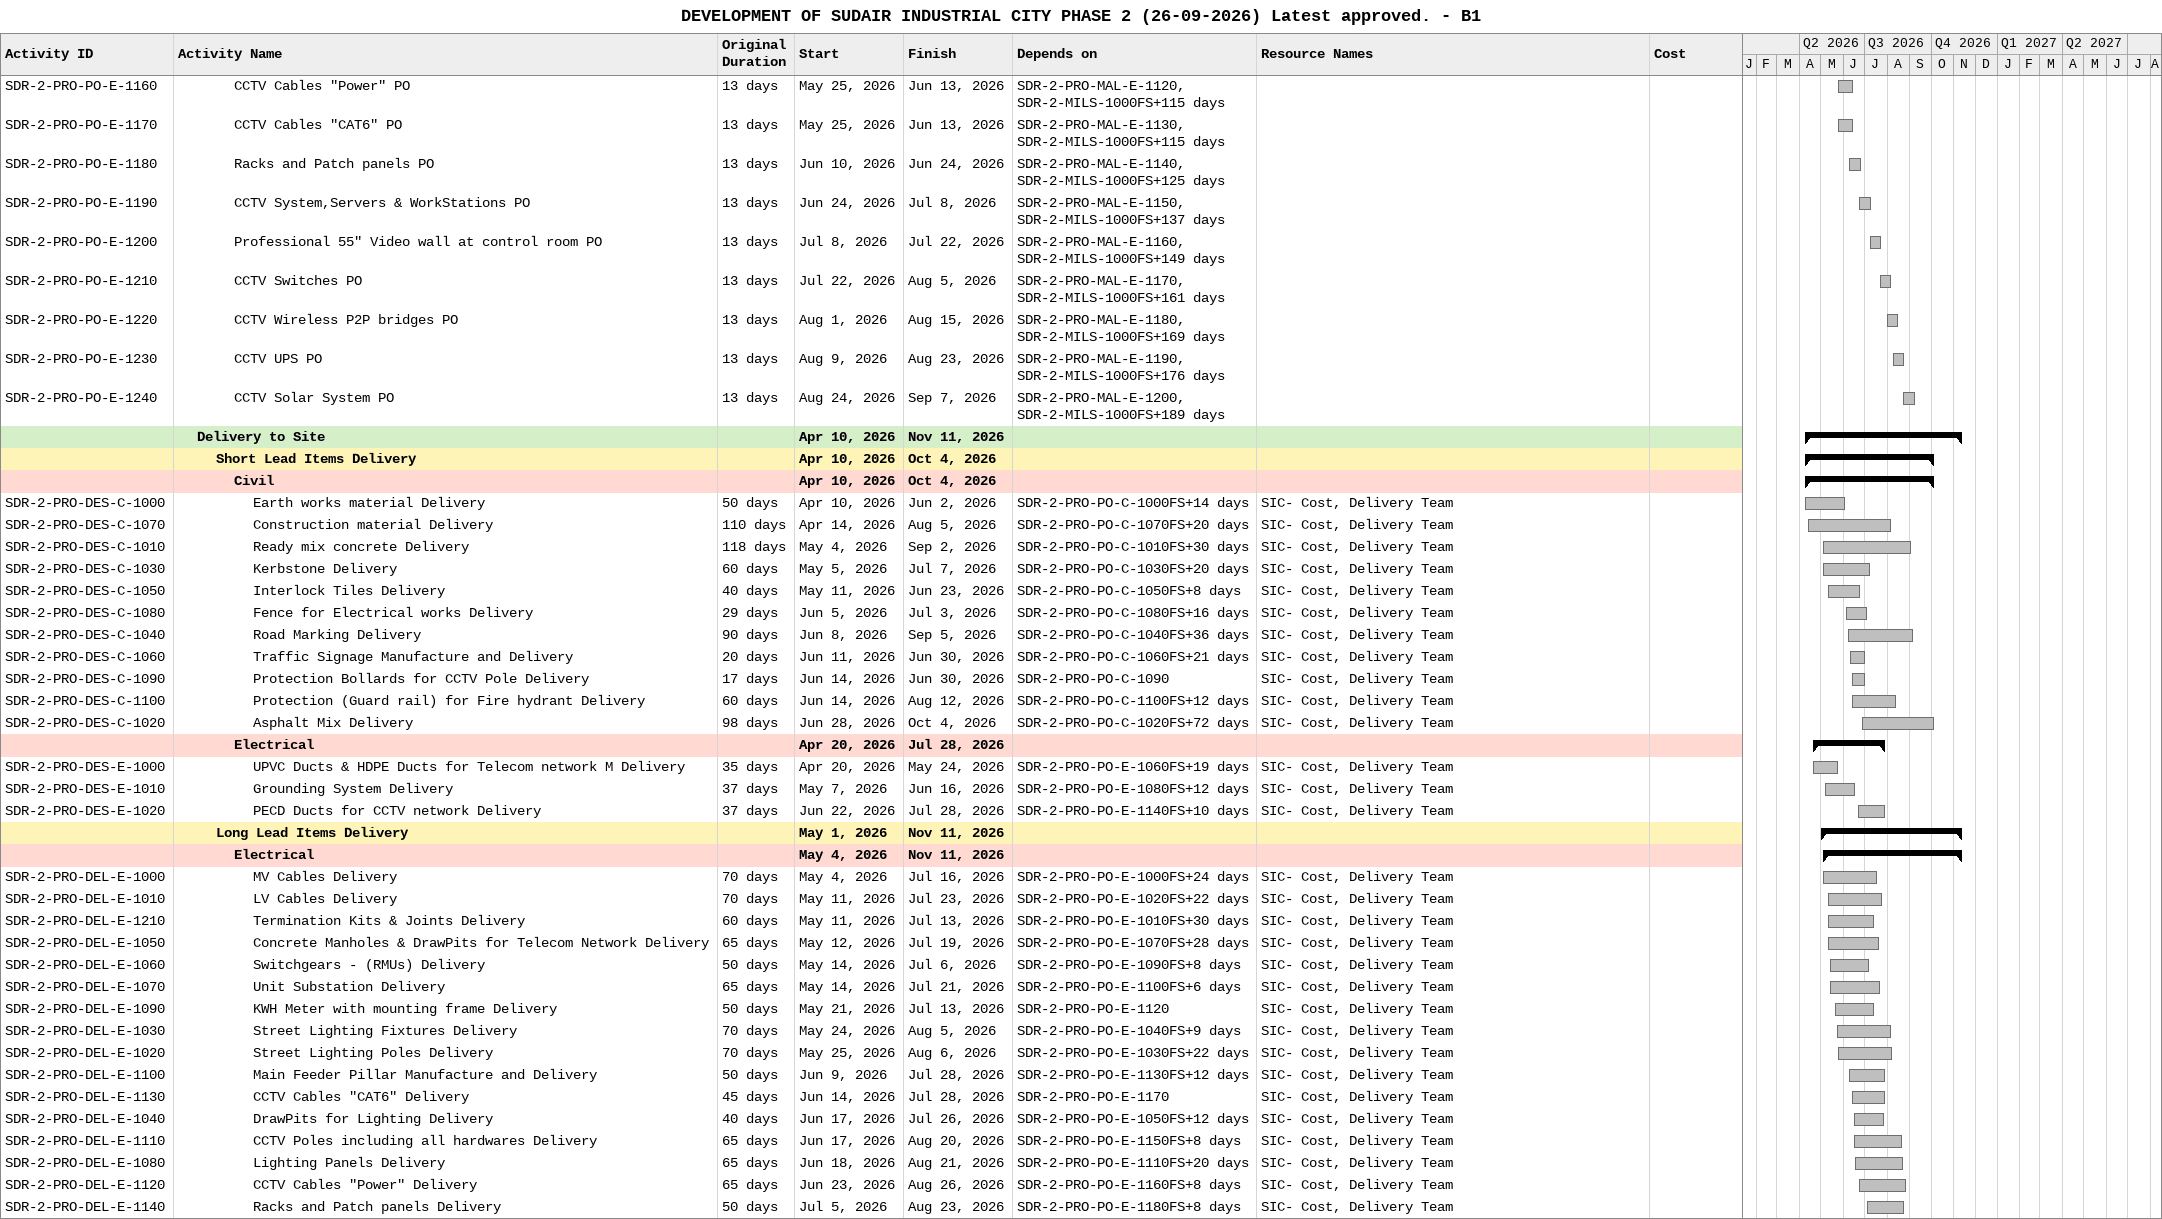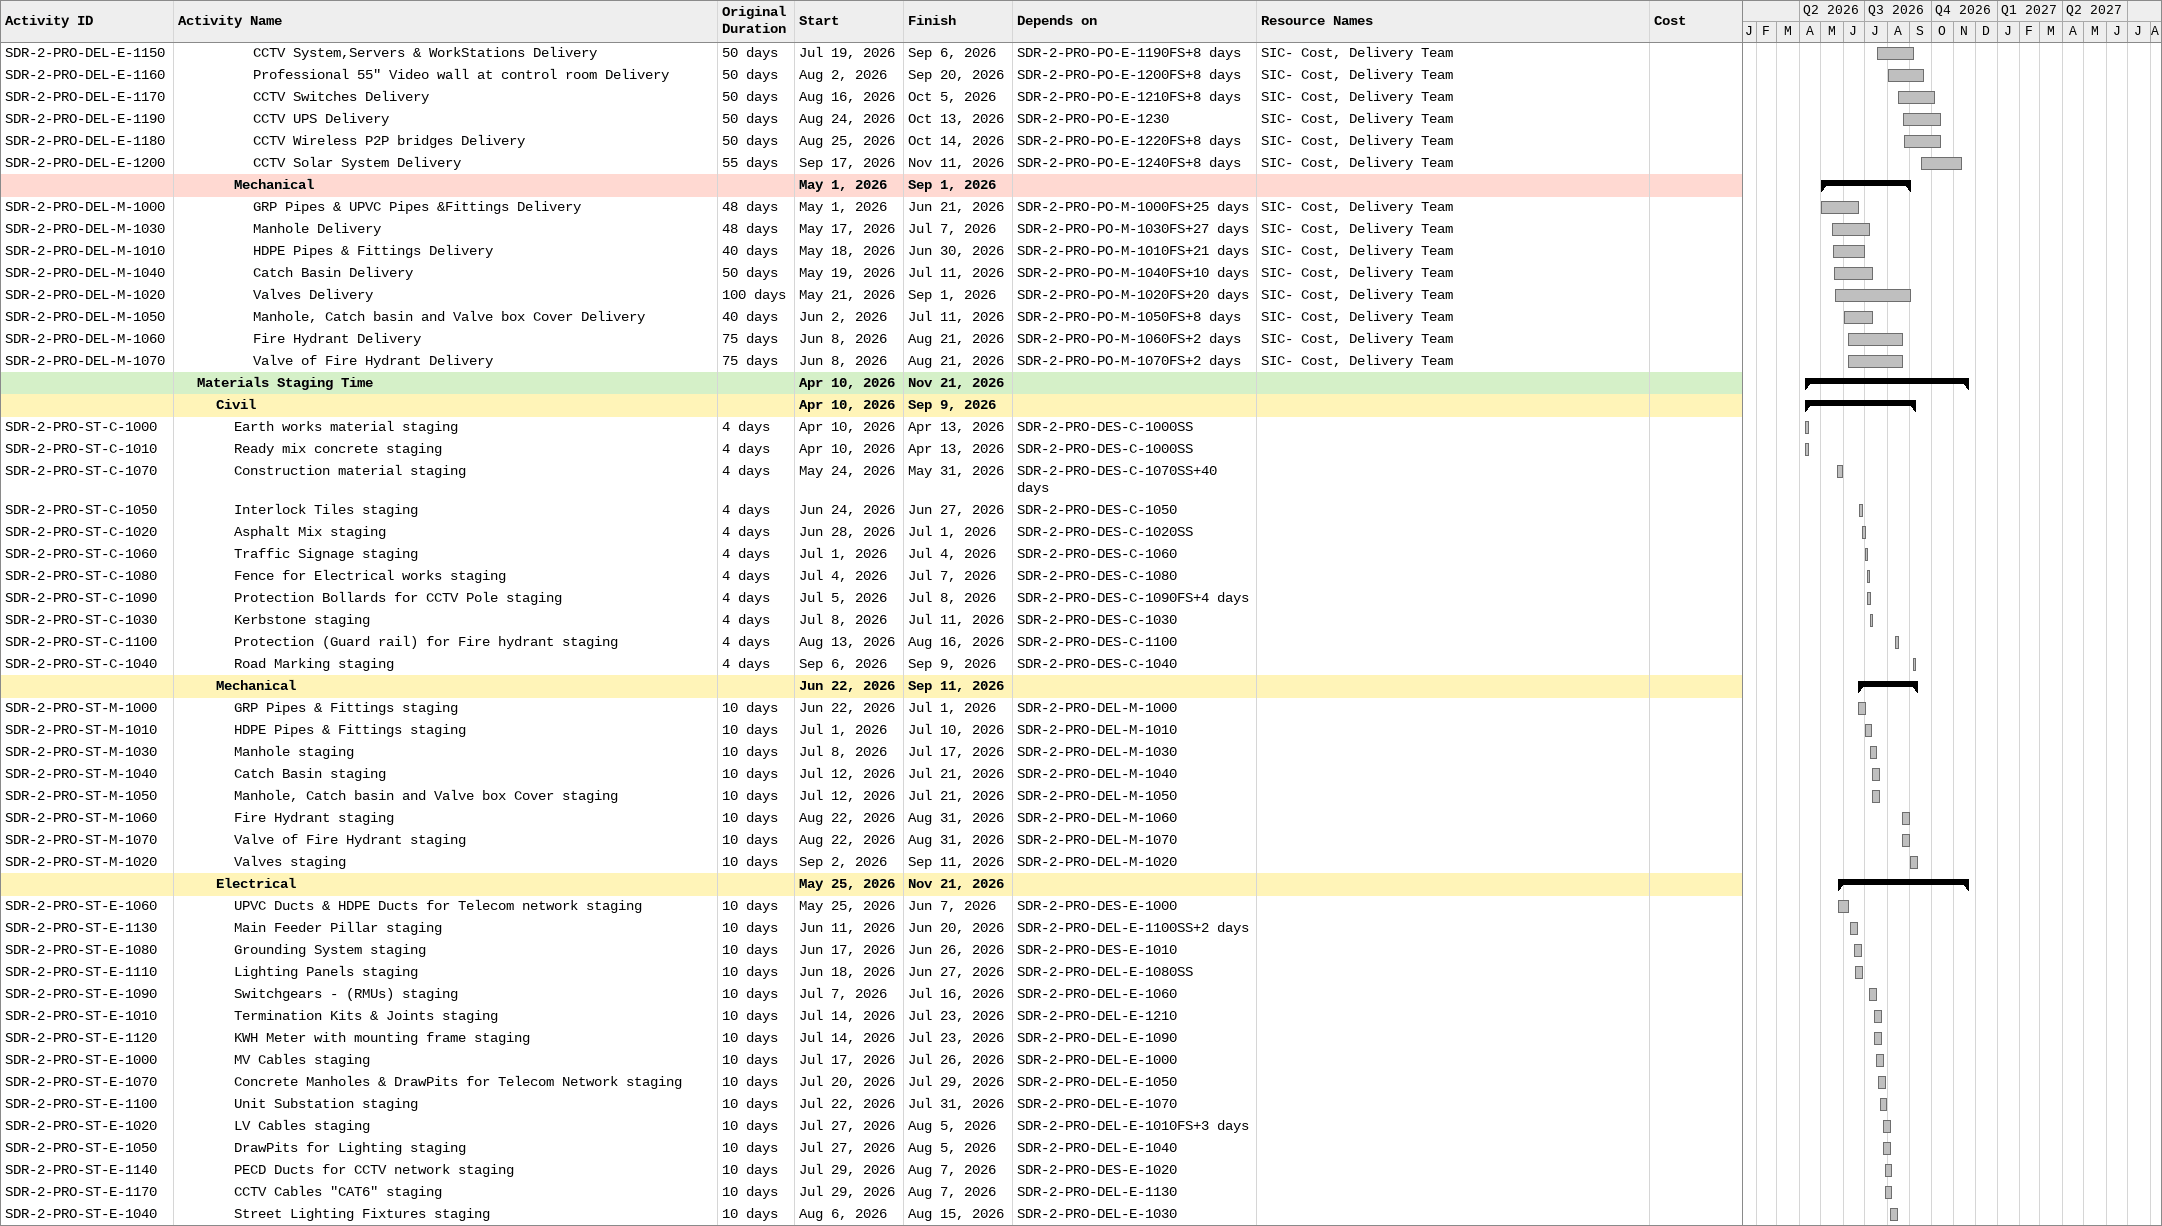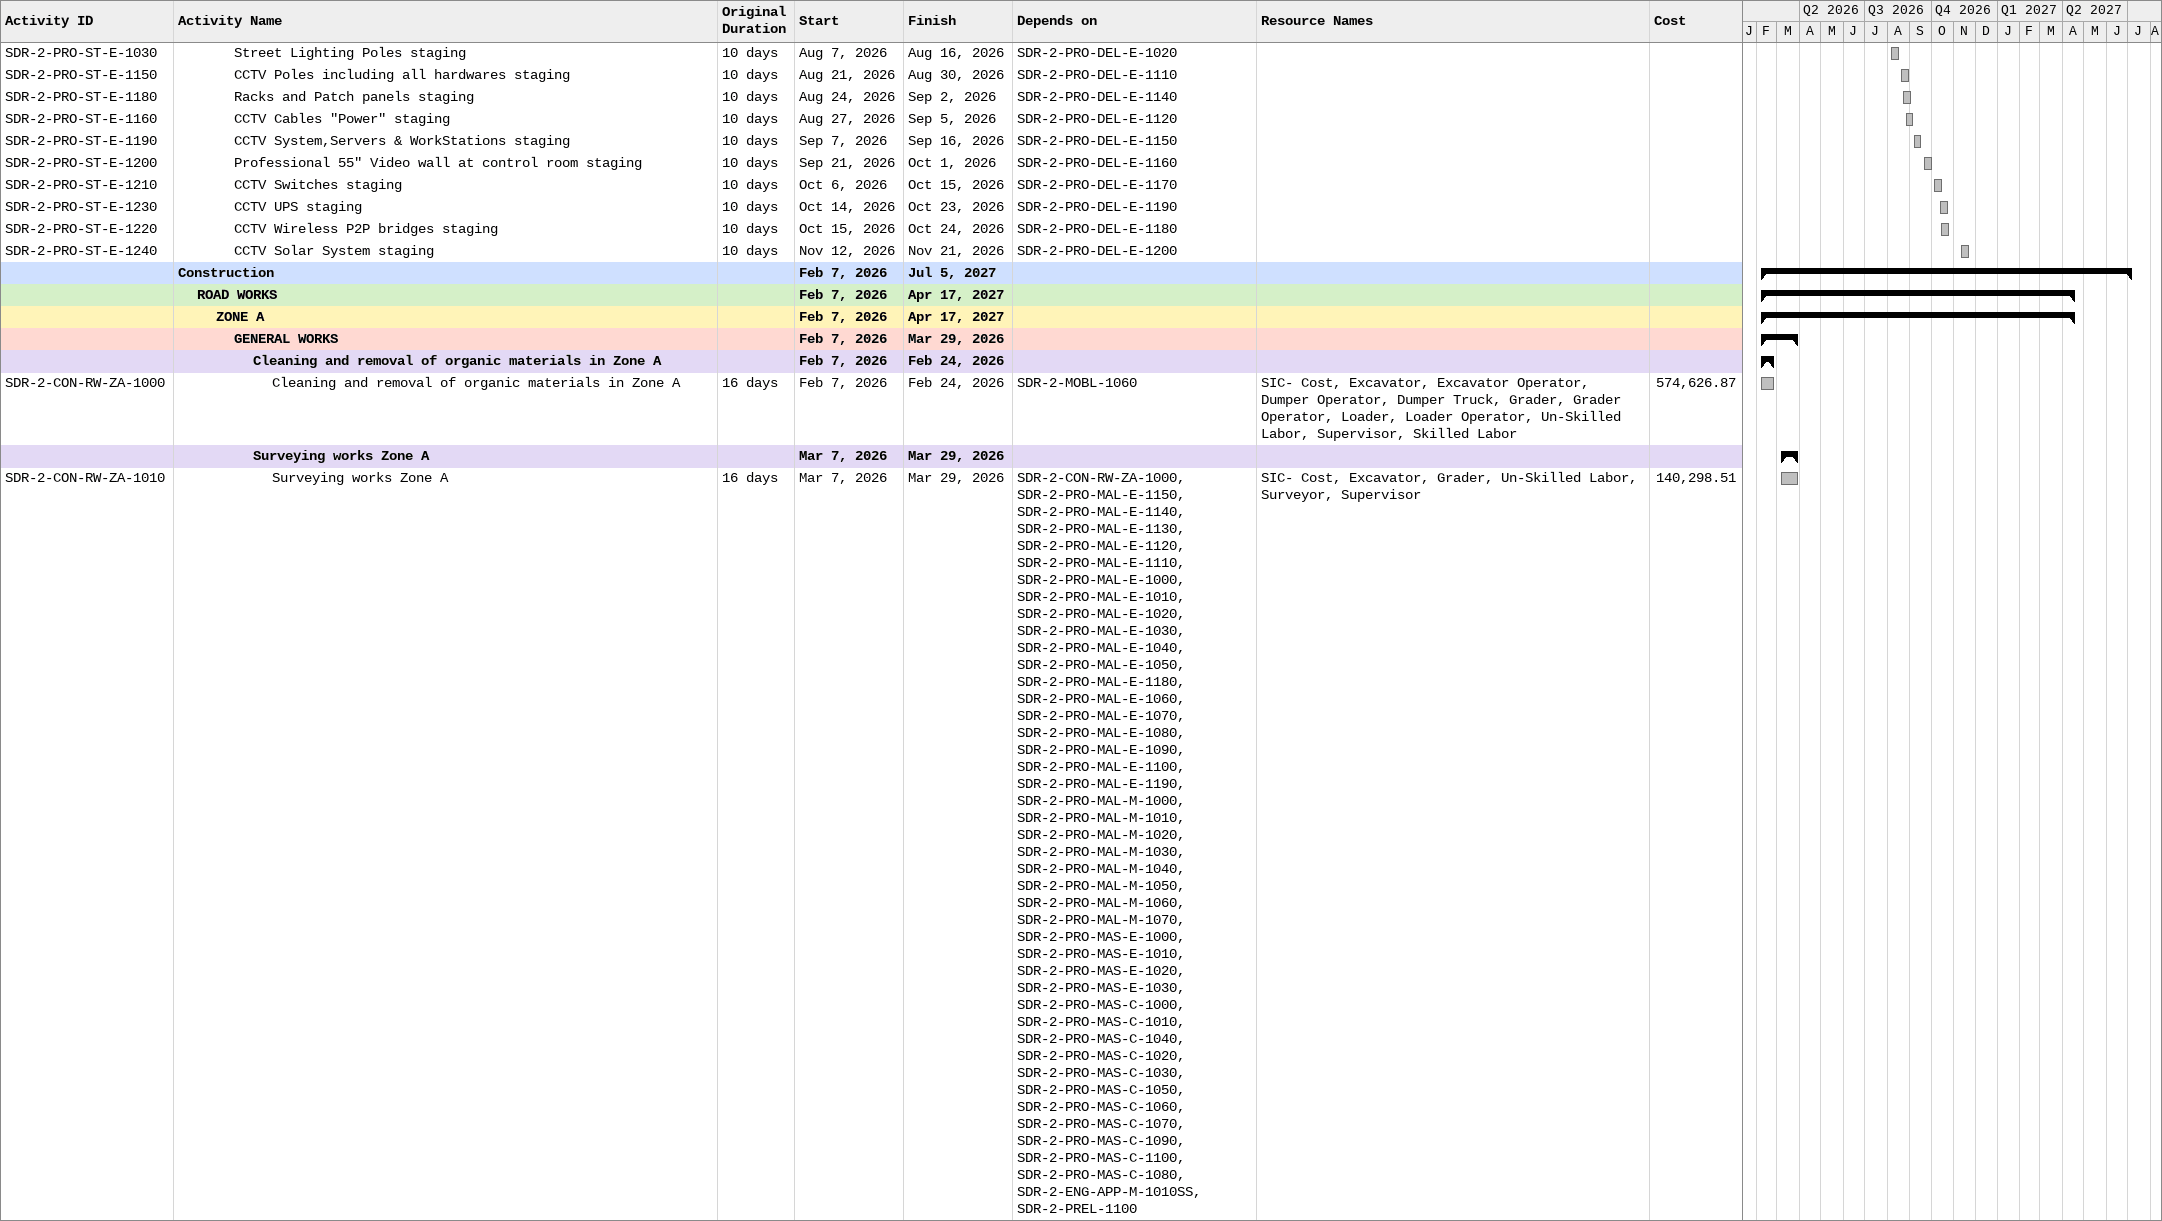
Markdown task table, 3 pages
DEVELOPMENT OF SUDAIR INDUSTRIAL CITY PHASE 2 (26-09-2026) Latest approved. - B1

| ID | Level | Task | Original duration | Start | Finish | Predecessors | Resources | Cost |
|---|---|---|---|---|---|---|---|---|
| SDR-2-PRO-PO-E-1160 | 4 | CCTV Cables "Power" PO | 13d | 2026-05-25 | 2026-06-13 | SDR-2-PRO-MAL-E-1120, SDR-2-MILS-1000FS+115d |  |  |
| SDR-2-PRO-PO-E-1170 | 4 | CCTV Cables "CAT6" PO | 13d | 2026-05-25 | 2026-06-13 | SDR-2-PRO-MAL-E-1130, SDR-2-MILS-1000FS+115d |  |  |
| SDR-2-PRO-PO-E-1180 | 4 | Racks and Patch panels PO | 13d | 2026-06-10 | 2026-06-24 | SDR-2-PRO-MAL-E-1140, SDR-2-MILS-1000FS+125d |  |  |
| SDR-2-PRO-PO-E-1190 | 4 | CCTV System,Servers & WorkStations PO | 13d | 2026-06-24 | 2026-07-08 | SDR-2-PRO-MAL-E-1150, SDR-2-MILS-1000FS+137d |  |  |
| SDR-2-PRO-PO-E-1200 | 4 | Professional 55" Video wall at control room PO | 13d | 2026-07-08 | 2026-07-22 | SDR-2-PRO-MAL-E-1160, SDR-2-MILS-1000FS+149d |  |  |
| SDR-2-PRO-PO-E-1210 | 4 | CCTV Switches PO | 13d | 2026-07-22 | 2026-08-05 | SDR-2-PRO-MAL-E-1170, SDR-2-MILS-1000FS+161d |  |  |
| SDR-2-PRO-PO-E-1220 | 4 | CCTV Wireless P2P bridges PO | 13d | 2026-08-01 | 2026-08-15 | SDR-2-PRO-MAL-E-1180, SDR-2-MILS-1000FS+169d |  |  |
| SDR-2-PRO-PO-E-1230 | 4 | CCTV UPS PO | 13d | 2026-08-09 | 2026-08-23 | SDR-2-PRO-MAL-E-1190, SDR-2-MILS-1000FS+176d |  |  |
| SDR-2-PRO-PO-E-1240 | 4 | CCTV Solar System PO | 13d | 2026-08-24 | 2026-09-07 | SDR-2-PRO-MAL-E-1200, SDR-2-MILS-1000FS+189d |  |  |
|  | 2 | **Delivery to Site** |  | 2026-04-10 | 2026-11-11 |  |  |  |
|  | 3 | **Short Lead Items Delivery** |  | 2026-04-10 | 2026-10-04 |  |  |  |
|  | 4 | **Civil** |  | 2026-04-10 | 2026-10-04 |  |  |  |
| SDR-2-PRO-DES-C-1000 | 5 | Earth works material Delivery | 50d | 2026-04-10 | 2026-06-02 | SDR-2-PRO-PO-C-1000FS+14d | SIC- Cost, Delivery Team |  |
| SDR-2-PRO-DES-C-1070 | 5 | Construction material Delivery | 110d | 2026-04-14 | 2026-08-05 | SDR-2-PRO-PO-C-1070FS+20d | SIC- Cost, Delivery Team |  |
| SDR-2-PRO-DES-C-1010 | 5 | Ready mix concrete Delivery | 118d | 2026-05-04 | 2026-09-02 | SDR-2-PRO-PO-C-1010FS+30d | SIC- Cost, Delivery Team |  |
| SDR-2-PRO-DES-C-1030 | 5 | Kerbstone Delivery | 60d | 2026-05-05 | 2026-07-07 | SDR-2-PRO-PO-C-1030FS+20d | SIC- Cost, Delivery Team |  |
| SDR-2-PRO-DES-C-1050 | 5 | Interlock Tiles Delivery | 40d | 2026-05-11 | 2026-06-23 | SDR-2-PRO-PO-C-1050FS+8d | SIC- Cost, Delivery Team |  |
| SDR-2-PRO-DES-C-1080 | 5 | Fence for Electrical works Delivery | 29d | 2026-06-05 | 2026-07-03 | SDR-2-PRO-PO-C-1080FS+16d | SIC- Cost, Delivery Team |  |
| SDR-2-PRO-DES-C-1040 | 5 | Road Marking Delivery | 90d | 2026-06-08 | 2026-09-05 | SDR-2-PRO-PO-C-1040FS+36d | SIC- Cost, Delivery Team |  |
| SDR-2-PRO-DES-C-1060 | 5 | Traffic Signage Manufacture and Delivery | 20d | 2026-06-11 | 2026-06-30 | SDR-2-PRO-PO-C-1060FS+21d | SIC- Cost, Delivery Team |  |
| SDR-2-PRO-DES-C-1090 | 5 | Protection Bollards for CCTV Pole Delivery | 17d | 2026-06-14 | 2026-06-30 | SDR-2-PRO-PO-C-1090 | SIC- Cost, Delivery Team |  |
| SDR-2-PRO-DES-C-1100 | 5 | Protection (Guard rail) for Fire hydrant Delivery | 60d | 2026-06-14 | 2026-08-12 | SDR-2-PRO-PO-C-1100FS+12d | SIC- Cost, Delivery Team |  |
| SDR-2-PRO-DES-C-1020 | 5 | Asphalt Mix Delivery | 98d | 2026-06-28 | 2026-10-04 | SDR-2-PRO-PO-C-1020FS+72d | SIC- Cost, Delivery Team |  |
|  | 4 | **Electrical** |  | 2026-04-20 | 2026-07-28 |  |  |  |
| SDR-2-PRO-DES-E-1000 | 5 | UPVC Ducts & HDPE Ducts for Telecom network M Delivery | 35d | 2026-04-20 | 2026-05-24 | SDR-2-PRO-PO-E-1060FS+19d | SIC- Cost, Delivery Team |  |
| SDR-2-PRO-DES-E-1010 | 5 | Grounding System Delivery | 37d | 2026-05-07 | 2026-06-16 | SDR-2-PRO-PO-E-1080FS+12d | SIC- Cost, Delivery Team |  |
| SDR-2-PRO-DES-E-1020 | 5 | PECD Ducts for CCTV network Delivery | 37d | 2026-06-22 | 2026-07-28 | SDR-2-PRO-PO-E-1140FS+10d | SIC- Cost, Delivery Team |  |
|  | 3 | **Long Lead Items Delivery** |  | 2026-05-01 | 2026-11-11 |  |  |  |
|  | 4 | **Electrical** |  | 2026-05-04 | 2026-11-11 |  |  |  |
| SDR-2-PRO-DEL-E-1000 | 5 | MV Cables Delivery | 70d | 2026-05-04 | 2026-07-16 | SDR-2-PRO-PO-E-1000FS+24d | SIC- Cost, Delivery Team |  |
| SDR-2-PRO-DEL-E-1010 | 5 | LV Cables Delivery | 70d | 2026-05-11 | 2026-07-23 | SDR-2-PRO-PO-E-1020FS+22d | SIC- Cost, Delivery Team |  |
| SDR-2-PRO-DEL-E-1210 | 5 | Termination Kits & Joints Delivery | 60d | 2026-05-11 | 2026-07-13 | SDR-2-PRO-PO-E-1010FS+30d | SIC- Cost, Delivery Team |  |
| SDR-2-PRO-DEL-E-1050 | 5 | Concrete Manholes & DrawPits for Telecom Network Delivery | 65d | 2026-05-12 | 2026-07-19 | SDR-2-PRO-PO-E-1070FS+28d | SIC- Cost, Delivery Team |  |
| SDR-2-PRO-DEL-E-1060 | 5 | Switchgears - (RMUs) Delivery | 50d | 2026-05-14 | 2026-07-06 | SDR-2-PRO-PO-E-1090FS+8d | SIC- Cost, Delivery Team |  |
| SDR-2-PRO-DEL-E-1070 | 5 | Unit Substation Delivery | 65d | 2026-05-14 | 2026-07-21 | SDR-2-PRO-PO-E-1100FS+6d | SIC- Cost, Delivery Team |  |
| SDR-2-PRO-DEL-E-1090 | 5 | KWH Meter with mounting frame Delivery | 50d | 2026-05-21 | 2026-07-13 | SDR-2-PRO-PO-E-1120 | SIC- Cost, Delivery Team |  |
| SDR-2-PRO-DEL-E-1030 | 5 | Street Lighting Fixtures Delivery | 70d | 2026-05-24 | 2026-08-05 | SDR-2-PRO-PO-E-1040FS+9d | SIC- Cost, Delivery Team |  |
| SDR-2-PRO-DEL-E-1020 | 5 | Street Lighting Poles Delivery | 70d | 2026-05-25 | 2026-08-06 | SDR-2-PRO-PO-E-1030FS+22d | SIC- Cost, Delivery Team |  |
| SDR-2-PRO-DEL-E-1100 | 5 | Main Feeder Pillar Manufacture and Delivery | 50d | 2026-06-09 | 2026-07-28 | SDR-2-PRO-PO-E-1130FS+12d | SIC- Cost, Delivery Team |  |
| SDR-2-PRO-DEL-E-1130 | 5 | CCTV Cables "CAT6" Delivery | 45d | 2026-06-14 | 2026-07-28 | SDR-2-PRO-PO-E-1170 | SIC- Cost, Delivery Team |  |
| SDR-2-PRO-DEL-E-1040 | 5 | DrawPits for Lighting Delivery | 40d | 2026-06-17 | 2026-07-26 | SDR-2-PRO-PO-E-1050FS+12d | SIC- Cost, Delivery Team |  |
| SDR-2-PRO-DEL-E-1110 | 5 | CCTV Poles including all hardwares Delivery | 65d | 2026-06-17 | 2026-08-20 | SDR-2-PRO-PO-E-1150FS+8d | SIC- Cost, Delivery Team |  |
| SDR-2-PRO-DEL-E-1080 | 5 | Lighting Panels Delivery | 65d | 2026-06-18 | 2026-08-21 | SDR-2-PRO-PO-E-1110FS+20d | SIC- Cost, Delivery Team |  |
| SDR-2-PRO-DEL-E-1120 | 5 | CCTV Cables "Power" Delivery | 65d | 2026-06-23 | 2026-08-26 | SDR-2-PRO-PO-E-1160FS+8d | SIC- Cost, Delivery Team |  |
| SDR-2-PRO-DEL-E-1140 | 5 | Racks and Patch panels Delivery | 50d | 2026-07-05 | 2026-08-23 | SDR-2-PRO-PO-E-1180FS+8d | SIC- Cost, Delivery Team |  |
| SDR-2-PRO-DEL-E-1150 | 5 | CCTV System,Servers & WorkStations Delivery | 50d | 2026-07-19 | 2026-09-06 | SDR-2-PRO-PO-E-1190FS+8d | SIC- Cost, Delivery Team |  |
| SDR-2-PRO-DEL-E-1160 | 5 | Professional 55" Video wall at control room Delivery | 50d | 2026-08-02 | 2026-09-20 | SDR-2-PRO-PO-E-1200FS+8d | SIC- Cost, Delivery Team |  |
| SDR-2-PRO-DEL-E-1170 | 5 | CCTV Switches Delivery | 50d | 2026-08-16 | 2026-10-05 | SDR-2-PRO-PO-E-1210FS+8d | SIC- Cost, Delivery Team |  |
| SDR-2-PRO-DEL-E-1190 | 5 | CCTV UPS Delivery | 50d | 2026-08-24 | 2026-10-13 | SDR-2-PRO-PO-E-1230 | SIC- Cost, Delivery Team |  |
| SDR-2-PRO-DEL-E-1180 | 5 | CCTV Wireless P2P bridges Delivery | 50d | 2026-08-25 | 2026-10-14 | SDR-2-PRO-PO-E-1220FS+8d | SIC- Cost, Delivery Team |  |
| SDR-2-PRO-DEL-E-1200 | 5 | CCTV Solar System Delivery | 55d | 2026-09-17 | 2026-11-11 | SDR-2-PRO-PO-E-1240FS+8d | SIC- Cost, Delivery Team |  |
|  | 4 | **Mechanical** |  | 2026-05-01 | 2026-09-01 |  |  |  |
| SDR-2-PRO-DEL-M-1000 | 5 | GRP Pipes & UPVC Pipes &Fittings Delivery | 48d | 2026-05-01 | 2026-06-21 | SDR-2-PRO-PO-M-1000FS+25d | SIC- Cost, Delivery Team |  |
| SDR-2-PRO-DEL-M-1030 | 5 | Manhole Delivery | 48d | 2026-05-17 | 2026-07-07 | SDR-2-PRO-PO-M-1030FS+27d | SIC- Cost, Delivery Team |  |
| SDR-2-PRO-DEL-M-1010 | 5 | HDPE Pipes & Fittings Delivery | 40d | 2026-05-18 | 2026-06-30 | SDR-2-PRO-PO-M-1010FS+21d | SIC- Cost, Delivery Team |  |
| SDR-2-PRO-DEL-M-1040 | 5 | Catch Basin Delivery | 50d | 2026-05-19 | 2026-07-11 | SDR-2-PRO-PO-M-1040FS+10d | SIC- Cost, Delivery Team |  |
| SDR-2-PRO-DEL-M-1020 | 5 | Valves Delivery | 100d | 2026-05-21 | 2026-09-01 | SDR-2-PRO-PO-M-1020FS+20d | SIC- Cost, Delivery Team |  |
| SDR-2-PRO-DEL-M-1050 | 5 | Manhole, Catch basin and Valve box Cover Delivery | 40d | 2026-06-02 | 2026-07-11 | SDR-2-PRO-PO-M-1050FS+8d | SIC- Cost, Delivery Team |  |
| SDR-2-PRO-DEL-M-1060 | 5 | Fire Hydrant Delivery | 75d | 2026-06-08 | 2026-08-21 | SDR-2-PRO-PO-M-1060FS+2d | SIC- Cost, Delivery Team |  |
| SDR-2-PRO-DEL-M-1070 | 5 | Valve of Fire Hydrant Delivery | 75d | 2026-06-08 | 2026-08-21 | SDR-2-PRO-PO-M-1070FS+2d | SIC- Cost, Delivery Team |  |
|  | 2 | **Materials Staging Time** |  | 2026-04-10 | 2026-11-21 |  |  |  |
|  | 3 | **Civil** |  | 2026-04-10 | 2026-09-09 |  |  |  |
| SDR-2-PRO-ST-C-1000 | 4 | Earth works material staging | 4d | 2026-04-10 | 2026-04-13 | SDR-2-PRO-DES-C-1000SS |  |  |
| SDR-2-PRO-ST-C-1010 | 4 | Ready mix concrete staging | 4d | 2026-04-10 | 2026-04-13 | SDR-2-PRO-DES-C-1000SS |  |  |
| SDR-2-PRO-ST-C-1070 | 4 | Construction material staging | 4d | 2026-05-24 | 2026-05-31 | SDR-2-PRO-DES-C-1070SS+40d |  |  |
| SDR-2-PRO-ST-C-1050 | 4 | Interlock Tiles staging | 4d | 2026-06-24 | 2026-06-27 | SDR-2-PRO-DES-C-1050 |  |  |
| SDR-2-PRO-ST-C-1020 | 4 | Asphalt Mix staging | 4d | 2026-06-28 | 2026-07-01 | SDR-2-PRO-DES-C-1020SS |  |  |
| SDR-2-PRO-ST-C-1060 | 4 | Traffic Signage staging | 4d | 2026-07-01 | 2026-07-04 | SDR-2-PRO-DES-C-1060 |  |  |
| SDR-2-PRO-ST-C-1080 | 4 | Fence for Electrical works staging | 4d | 2026-07-04 | 2026-07-07 | SDR-2-PRO-DES-C-1080 |  |  |
| SDR-2-PRO-ST-C-1090 | 4 | Protection Bollards for CCTV Pole staging | 4d | 2026-07-05 | 2026-07-08 | SDR-2-PRO-DES-C-1090FS+4d |  |  |
| SDR-2-PRO-ST-C-1030 | 4 | Kerbstone staging | 4d | 2026-07-08 | 2026-07-11 | SDR-2-PRO-DES-C-1030 |  |  |
| SDR-2-PRO-ST-C-1100 | 4 | Protection (Guard rail) for Fire hydrant staging | 4d | 2026-08-13 | 2026-08-16 | SDR-2-PRO-DES-C-1100 |  |  |
| SDR-2-PRO-ST-C-1040 | 4 | Road Marking staging | 4d | 2026-09-06 | 2026-09-09 | SDR-2-PRO-DES-C-1040 |  |  |
|  | 3 | **Mechanical** |  | 2026-06-22 | 2026-09-11 |  |  |  |
| SDR-2-PRO-ST-M-1000 | 4 | GRP Pipes & Fittings staging | 10d | 2026-06-22 | 2026-07-01 | SDR-2-PRO-DEL-M-1000 |  |  |
| SDR-2-PRO-ST-M-1010 | 4 | HDPE Pipes & Fittings staging | 10d | 2026-07-01 | 2026-07-10 | SDR-2-PRO-DEL-M-1010 |  |  |
| SDR-2-PRO-ST-M-1030 | 4 | Manhole staging | 10d | 2026-07-08 | 2026-07-17 | SDR-2-PRO-DEL-M-1030 |  |  |
| SDR-2-PRO-ST-M-1040 | 4 | Catch Basin staging | 10d | 2026-07-12 | 2026-07-21 | SDR-2-PRO-DEL-M-1040 |  |  |
| SDR-2-PRO-ST-M-1050 | 4 | Manhole, Catch basin and Valve box Cover staging | 10d | 2026-07-12 | 2026-07-21 | SDR-2-PRO-DEL-M-1050 |  |  |
| SDR-2-PRO-ST-M-1060 | 4 | Fire Hydrant staging | 10d | 2026-08-22 | 2026-08-31 | SDR-2-PRO-DEL-M-1060 |  |  |
| SDR-2-PRO-ST-M-1070 | 4 | Valve of Fire Hydrant staging | 10d | 2026-08-22 | 2026-08-31 | SDR-2-PRO-DEL-M-1070 |  |  |
| SDR-2-PRO-ST-M-1020 | 4 | Valves staging | 10d | 2026-09-02 | 2026-09-11 | SDR-2-PRO-DEL-M-1020 |  |  |
|  | 3 | **Electrical** |  | 2026-05-25 | 2026-11-21 |  |  |  |
| SDR-2-PRO-ST-E-1060 | 4 | UPVC Ducts & HDPE Ducts for Telecom network staging | 10d | 2026-05-25 | 2026-06-07 | SDR-2-PRO-DES-E-1000 |  |  |
| SDR-2-PRO-ST-E-1130 | 4 | Main Feeder Pillar staging | 10d | 2026-06-11 | 2026-06-20 | SDR-2-PRO-DEL-E-1100SS+2d |  |  |
| SDR-2-PRO-ST-E-1080 | 4 | Grounding System staging | 10d | 2026-06-17 | 2026-06-26 | SDR-2-PRO-DES-E-1010 |  |  |
| SDR-2-PRO-ST-E-1110 | 4 | Lighting Panels staging | 10d | 2026-06-18 | 2026-06-27 | SDR-2-PRO-DEL-E-1080SS |  |  |
| SDR-2-PRO-ST-E-1090 | 4 | Switchgears - (RMUs) staging | 10d | 2026-07-07 | 2026-07-16 | SDR-2-PRO-DEL-E-1060 |  |  |
| SDR-2-PRO-ST-E-1010 | 4 | Termination Kits & Joints staging | 10d | 2026-07-14 | 2026-07-23 | SDR-2-PRO-DEL-E-1210 |  |  |
| SDR-2-PRO-ST-E-1120 | 4 | KWH Meter with mounting frame staging | 10d | 2026-07-14 | 2026-07-23 | SDR-2-PRO-DEL-E-1090 |  |  |
| SDR-2-PRO-ST-E-1000 | 4 | MV Cables staging | 10d | 2026-07-17 | 2026-07-26 | SDR-2-PRO-DEL-E-1000 |  |  |
| SDR-2-PRO-ST-E-1070 | 4 | Concrete Manholes & DrawPits for Telecom Network staging | 10d | 2026-07-20 | 2026-07-29 | SDR-2-PRO-DEL-E-1050 |  |  |
| SDR-2-PRO-ST-E-1100 | 4 | Unit Substation staging | 10d | 2026-07-22 | 2026-07-31 | SDR-2-PRO-DEL-E-1070 |  |  |
| SDR-2-PRO-ST-E-1020 | 4 | LV Cables staging | 10d | 2026-07-27 | 2026-08-05 | SDR-2-PRO-DEL-E-1010FS+3d |  |  |
| SDR-2-PRO-ST-E-1050 | 4 | DrawPits for Lighting staging | 10d | 2026-07-27 | 2026-08-05 | SDR-2-PRO-DEL-E-1040 |  |  |
| SDR-2-PRO-ST-E-1140 | 4 | PECD Ducts for CCTV network staging | 10d | 2026-07-29 | 2026-08-07 | SDR-2-PRO-DES-E-1020 |  |  |
| SDR-2-PRO-ST-E-1170 | 4 | CCTV Cables "CAT6" staging | 10d | 2026-07-29 | 2026-08-07 | SDR-2-PRO-DEL-E-1130 |  |  |
| SDR-2-PRO-ST-E-1040 | 4 | Street Lighting Fixtures staging | 10d | 2026-08-06 | 2026-08-15 | SDR-2-PRO-DEL-E-1030 |  |  |
| SDR-2-PRO-ST-E-1030 | 4 | Street Lighting Poles staging | 10d | 2026-08-07 | 2026-08-16 | SDR-2-PRO-DEL-E-1020 |  |  |
| SDR-2-PRO-ST-E-1150 | 4 | CCTV Poles including all hardwares staging | 10d | 2026-08-21 | 2026-08-30 | SDR-2-PRO-DEL-E-1110 |  |  |
| SDR-2-PRO-ST-E-1180 | 4 | Racks and Patch panels staging | 10d | 2026-08-24 | 2026-09-02 | SDR-2-PRO-DEL-E-1140 |  |  |
| SDR-2-PRO-ST-E-1160 | 4 | CCTV Cables "Power" staging | 10d | 2026-08-27 | 2026-09-05 | SDR-2-PRO-DEL-E-1120 |  |  |
| SDR-2-PRO-ST-E-1190 | 4 | CCTV System,Servers & WorkStations staging | 10d | 2026-09-07 | 2026-09-16 | SDR-2-PRO-DEL-E-1150 |  |  |
| SDR-2-PRO-ST-E-1200 | 4 | Professional 55" Video wall at control room staging | 10d | 2026-09-21 | 2026-10-01 | SDR-2-PRO-DEL-E-1160 |  |  |
| SDR-2-PRO-ST-E-1210 | 4 | CCTV Switches staging | 10d | 2026-10-06 | 2026-10-15 | SDR-2-PRO-DEL-E-1170 |  |  |
| SDR-2-PRO-ST-E-1230 | 4 | CCTV UPS staging | 10d | 2026-10-14 | 2026-10-23 | SDR-2-PRO-DEL-E-1190 |  |  |
| SDR-2-PRO-ST-E-1220 | 4 | CCTV Wireless P2P bridges staging | 10d | 2026-10-15 | 2026-10-24 | SDR-2-PRO-DEL-E-1180 |  |  |
| SDR-2-PRO-ST-E-1240 | 4 | CCTV Solar System staging | 10d | 2026-11-12 | 2026-11-21 | SDR-2-PRO-DEL-E-1200 |  |  |
|  | 1 | **Construction** |  | 2026-02-07 | 2027-07-05 |  |  |  |
|  | 2 | **ROAD WORKS** |  | 2026-02-07 | 2027-04-17 |  |  |  |
|  | 3 | **ZONE A** |  | 2026-02-07 | 2027-04-17 |  |  |  |
|  | 4 | **GENERAL WORKS** |  | 2026-02-07 | 2026-03-29 |  |  |  |
|  | 5 | **Cleaning and removal of organic materials in Zone A** |  | 2026-02-07 | 2026-02-24 |  |  |  |
| SDR-2-CON-RW-ZA-1000 | 6 | Cleaning and removal of organic materials in Zone A | 16d | 2026-02-07 | 2026-02-24 | SDR-2-MOBL-1060 | SIC- Cost, Excavator, Excavator Operator, Dumper Operator, Dumper Truck, Grader, Grader Operator, Loader, Loader Operator, Un-Skilled Labor, Supervisor, Skilled Labor | 574626.87 |
|  | 5 | **Surveying works Zone A** |  | 2026-03-07 | 2026-03-29 |  |  |  |
| SDR-2-CON-RW-ZA-1010 | 6 | Surveying works Zone A | 16d | 2026-03-07 | 2026-03-29 | SDR-2-CON-RW-ZA-1000, SDR-2-PRO-MAL-E-1150, SDR-2-PRO-MAL-E-1140, SDR-2-PRO-MAL-E-1130, SDR-2-PRO-MAL-E-1120, SDR-2-PRO-MAL-E-1110, SDR-2-PRO-MAL-E-1000, SDR-2-PRO-MAL-E-1010, SDR-2-PRO-MAL-E-1020, SDR-2-PRO-MAL-E-1030, SDR-2-PRO-MAL-E-1040, SDR-2-PRO-MAL-E-1050, SDR-2-PRO-MAL-E-1180, SDR-2-PRO-MAL-E-1060, SDR-2-PRO-MAL-E-1070, SDR-2-PRO-MAL-E-1080, SDR-2-PRO-MAL-E-1090, SDR-2-PRO-MAL-E-1100, SDR-2-PRO-MAL-E-1190, SDR-2-PRO-MAL-M-1000, SDR-2-PRO-MAL-M-1010, SDR-2-PRO-MAL-M-1020, SDR-2-PRO-MAL-M-1030, SDR-2-PRO-MAL-M-1040, SDR-2-PRO-MAL-M-1050, SDR-2-PRO-MAL-M-1060, SDR-2-PRO-MAL-M-1070, SDR-2-PRO-MAS-E-1000, SDR-2-PRO-MAS-E-1010, SDR-2-PRO-MAS-E-1020, SDR-2-PRO-MAS-E-1030, SDR-2-PRO-MAS-C-1000, SDR-2-PRO-MAS-C-1010, SDR-2-PRO-MAS-C-1040, SDR-2-PRO-MAS-C-1020, SDR-2-PRO-MAS-C-1030, SDR-2-PRO-MAS-C-1050, SDR-2-PRO-MAS-C-1060, SDR-2-PRO-MAS-C-1070, SDR-2-PRO-MAS-C-1090, SDR-2-PRO-MAS-C-1100, SDR-2-PRO-MAS-C-1080, SDR-2-ENG-APP-M-1010SS, SDR-2-PREL-1100 | SIC- Cost, Excavator, Grader, Un-Skilled Labor, Surveyor, Supervisor | 140298.51 |
